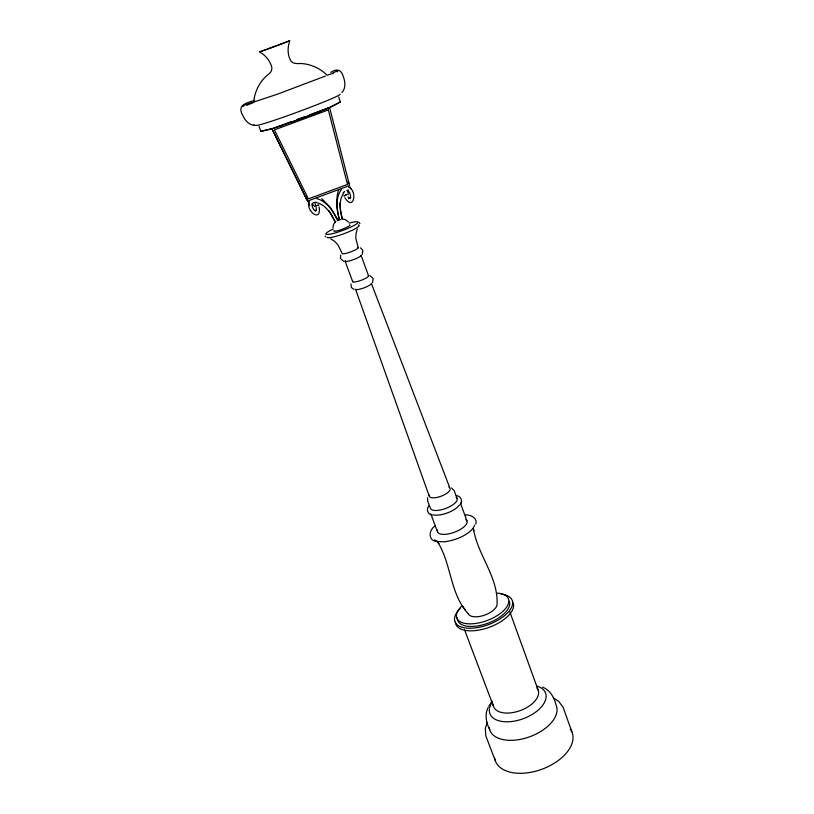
<?xml version="1.0" encoding="UTF-8"?>
<svg xmlns="http://www.w3.org/2000/svg" width="814" height="814" viewBox="0 0 814 814"><rect width="100%" height="100%" fill="white"/><g stroke="black" fill="none" stroke-linecap="round" stroke-linejoin="round"><path stroke-width="1.22" d="M332.936 227.655L333.608 224.216L335.826 221.296M337.179 71.978L337.902 70.492L332.814 73.026M427.543 497.69L427.655 500.986L430.403 508.302A14.225 5.393 -20.3 0 0 447.334 507.824A14.225 5.393 -20.3 0 0 456.115 497.334M253.724 101.597C254.823 90.7 260.429 80.301 269.2 73.667C271.082 72.243 272.059 69.811 271.845 67.481C270.38 61.325 266.086 55.871 260.673 52.625M309.33 201.343C305.057 210.745 321.713 223.402 319.139 206.949M350.956 283.872L351.404 287.495L354.131 289.499M338.624 189.967C335.429 199.318 336.691 209.534 339.184 218.895M289.408 42.002C287.434 48.189 287.495 55.718 291.147 61.243C293.488 64.041 297.456 63.624 300.681 63.492C310.297 63.94 319.587 68.05 326.546 74.664M487.22 722.344L485.307 728.398L485.816 735.876L495.075 760.113M488.288 707.264C484.442 714.377 486.233 722.883 489.713 729.71M340.659 255.138L340.476 258.537L343.64 261.375M491.29 702.645L491.982 701.241M357.356 228.999L356.125 233.089L355.779 238.064L358.211 247.629M475.844 524.155C477.818 517.969 470.37 514.479 465.262 514.936M348.148 194.566L348.066 189.815M362.25 254.507L362.82 250.285L360.47 247.822M372.588 282.682L373.138 278.459L369.963 275.631M341.28 189.662C335.195 198.27 336.925 209.819 339.336 219.393M343.773 192.908C338.522 200.356 340.099 209.931 342.246 218.803M488.888 706.043L491.961 701.699M429.1 505.687C425.742 508.852 427.696 514.784 432.366 515.12M459.991 504.924C463.329 501.638 461.009 495.848 456.389 495.614M341.931 92.572C345.838 88.411 345.289 82.102 343.498 77.106C341.575 70.269 337.617 67.816 330.749 72.405M340.445 101.831C322.008 112.515 300.742 118.396 280.769 125.936M434.961 526.119C429.039 529.558 427.767 539.875 435.785 541.412M290.852 121.805L271.896 128.816L260.836 131.339L272.68 128.571M349.786 198.372L348.504 198.728M337.505 220.268L339.764 219.383M340.303 219.648L337.311 220.696M329.935 107.377L340.415 101.882L338.665 96.998M272.293 128.693L281.227 125.783M329.619 107.509L290.679 122.507M254.65 100.356C245.472 103.175 236.721 105.311 242.928 115.649C244.983 120.584 249.216 125.325 254.955 125.305M325.397 76.068L277.543 94.149L242.389 105.82L243.661 106.227M278.642 45.035L289.896 40.7L259.452 51.964L266.168 49.623M277.676 45.391L267.216 49.237M296.713 119.638L304.935 116.606M309.625 114.866L329.578 107.489L349.613 185.531L307.519 201.099L271.896 128.816M343.142 192.826L344.77 191.382M316.158 210.388L314.499 210.338M314.845 202.574C307.254 202.187 317.887 218.274 316.097 207.234M316.32 202.248L314.865 202.299M445.411 541.839L436.284 541.493M341.748 218.986L345.401 219.617L348.443 221.927M346.815 190.507C350.04 189.896 351.414 198.83 350.274 198.372L347.954 196.896M253.703 125.203L254.935 125.285M448.758 487.067L449.552 487.24M316.88 202.696C325.732 204.914 330.789 213.217 334.941 221.357M316.656 198.606C326.902 201.17 333.13 211.06 337.525 219.912M314.652 206.491L312.138 203.948M330.759 238.838L334.361 241.127L337.861 244.688L342.236 253.53A8.516 1.394 -20.3 0 0 351.74 251.506A8.516 1.394 -20.3 0 0 357.804 247.395M451.587 488.034L454.192 490.689L457.081 498.453M542.684 687.199C550.213 690.13 554.324 697.781 556.155 705.209A35.419 19.902 -20.3 0 1 528.235 737.291A35.419 19.902 -20.3 0 1 489.275 727.665M553.306 697.964L558.679 701.342L563.135 707.366L571.866 731.796M359.116 222.364L359.951 223.657M348.596 186.976C357.946 191.341 353.571 211.782 344.821 197.619M321.713 198.636L330.219 207.305L337.24 219.159M437.627 542.134L438.858 543.61L437.617 541.91M325.569 236.762L325.142 236.101M467.796 613.318C450 593.396 451.536 564.723 437.983 542.46M328.815 210.592L329.975 212.271M462.484 605.972L465.038 609.696M330.565 213.105L335.51 222.598M347.985 181.603L349.074 183.638M272.741 130.393L306.695 199.308L306.288 197.029M309.727 205.667L308.323 201.943M350.01 186.986L350.803 188.797M371.357 283.394L450.071 488.502A11.101 4.101 -20.3 0 1 439.713 496.703A11.101 4.101 -20.3 0 1 429.263 495.054M259.055 126.435L260.907 131.278M464.611 629.995L493.508 706.379M430.81 513.878L437.505 531.746M345.085 261.182L352.737 281.715M368.589 275.854L361.029 255.281A8.496 1.445 -20.3 0 1 352.503 259.971A8.496 1.445 -20.3 0 1 345.248 260.724M460.398 502.96L466.941 520.879M509.879 611.955L538.085 689.946M429.253 496.194L355.535 289.235A8.435 1.638 -20.3 0 0 362.963 288.237A8.435 1.638 -20.3 0 0 371.245 283.893M342.084 218.315L340.323 209.961L339.855 202.971M473.667 529.975C478.327 556.064 498.524 577.431 497.039 604.792A15.293 7.163 -20.3 0 1 483.099 615.618A15.293 7.163 -20.3 0 1 468.162 613.471M307.061 198.616L307.519 201.099M315.201 203.581L315.374 204.711M473.473 528.683L473.626 530.779L473.585 530.138M246.795 105.342A49.685 1.323 -20.3 0 1 253.836 102.35M327.045 75.275A49.685 1.323 -20.3 0 1 333.384 73.25M509.249 601.231A27.503 12.943 -20.3 0 1 485.734 623.962A27.503 12.943 -20.3 0 1 457.387 617.979M349.542 224.898A8.567 1.241 -20.3 0 1 342.318 229.243A8.567 1.241 -20.3 0 1 334.035 230.637M570.309 729.049A40.944 24.003 -20.3 0 1 542.836 768.904A40.944 24.003 -20.3 0 1 494.617 758.068M501.159 594.128A30.556 14.387 -20.3 0 1 506.857 613.634A30.556 14.387 -20.3 0 1 466.259 628.062A30.556 14.387 -20.3 0 1 460.103 608.709M497.395 593.111A27.523 12.892 -20.3 0 1 504.07 610.195A27.523 12.892 -20.3 0 1 467.368 623.738A27.523 12.892 -20.3 0 1 461.446 606.379M459.106 505.311A15.781 6.034 -20.3 0 1 447.262 512.973A15.781 6.034 -20.3 0 1 433.302 514.845M465.842 519.566A15.69 6.258 -20.3 0 1 454.395 532.254A15.69 6.258 -20.3 0 1 437.505 530.026M368.162 275.58A8.445 1.587 -20.3 0 1 361.202 280.291A8.445 1.587 -20.3 0 1 352.879 281.227M358.343 224.969A17.135 2.523 -20.3 0 1 346.042 232.916A17.135 2.523 -20.3 0 1 327.024 237.24M513.044 602.747A30.535 14.438 -20.3 0 1 487.606 627.869A30.535 14.438 -20.3 0 1 455.464 621.998M474.481 525.152A21.937 8.822 -20.3 0 1 445.94 541.514M437.271 541.188A21.937 8.822 -20.3 0 1 434.544 539.896M349.135 223.128A17.145 2.483 -20.3 0 1 354.792 225.03A17.145 2.483 -20.3 0 1 330.097 234.157A17.145 2.483 -20.3 0 1 333.241 229.009M536.904 687.983A23.759 12.953 -20.3 0 1 520.329 710.561A23.759 12.953 -20.3 0 1 493.142 704.12M340.079 94.19A44.77 1.954 -20.3 0 1 298.748 111.64A44.77 1.954 -20.3 0 1 256.156 125.224M536.538 685.958A29.66 16.29 -20.3 0 1 528.245 716.574A29.66 16.29 -20.3 0 1 489.438 708.923M489.662 707.783A29.66 16.29 -20.3 0 1 491.015 704.232M344.108 195.879L346.723 194.505L344.108 195.879M328.337 109.931L274.43 129.864L308.394 198.891L347.507 184.432L328.337 109.931M315.72 205.82L318.61 205.169L315.72 205.82"/></g></svg>
